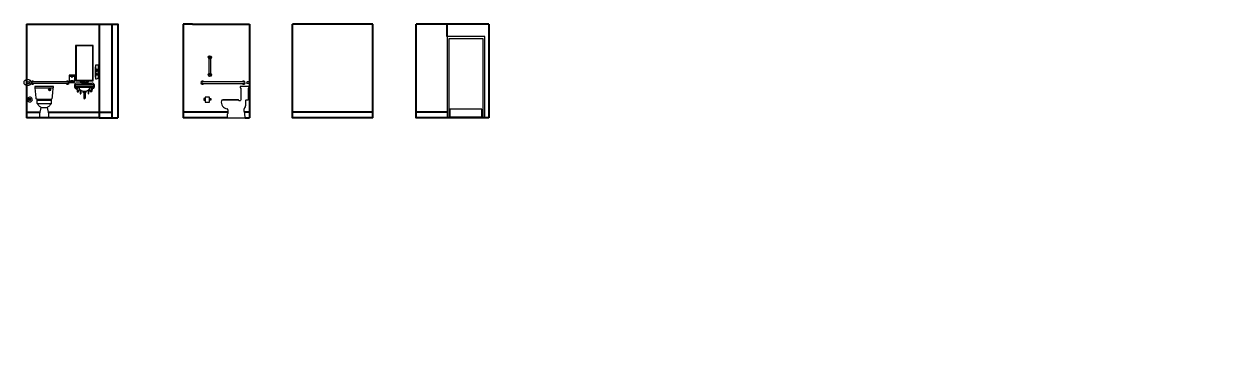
# Model space of a CAD drawing. Header units: metres. Extents: x 5753 to 5902, y 1792 to 1825.
# Drawn here: x 5825.86 to 5856.86, y 1794.27 to 1802.58 of the extents above; entities that cross this region are included whole.
import ezdxf

# ---------------------------------------------------------------- set-up
doc = ezdxf.new("R2010")
doc.units = ezdxf.units.M
doc.header["$LTSCALE"] = 0.02
doc.layers.add('Muebles EN', color=6, linetype='Continuous')
doc.layers.add('TE-Cubierta', color=3, linetype='Continuous')
doc.layers.add('paredes', color=5, linetype='Continuous', lineweight=40)

msp = doc.modelspace()

# ---------------------------------------------------------------- hatches: boundary and pattern name
at = {"layer": 'TE-Cubierta'}
h = msp.add_hatch(dxfattribs=at)
h.set_pattern_fill('ANGLE', color=8)
h.set_pattern_definition([(0, (0, 0), (0, 6.985), [5.08, -1.905]), (90, (0, 0), (-6.985, 4e-16), [5.08, -1.905])])
h.paths.add_polyline_path([(5856.858, 1794.32), (5848.503, 1794.32), (5848.503, 1794.27), (5856.858, 1794.27)])

# ---------------------------------------------------------------- linework, layer by layer
at = {"layer": 'Muebles EN'}
for points in [[(5837.742, 1800.162), (5837.742, 1802.262), (5836.772, 1802.262), (5836.772, 1800.162)], [(5836.822, 1800.162), (5836.822, 1802.212)], [(5836.822, 1802.212), (5837.692, 1802.212)], [(5837.692, 1802.212), (5837.692, 1800.162)], [(5827.699, 1801.481), (5827.694, 1801.479), (5827.693, 1801.476), (5827.692, 1801.212)], [(5827.779, 1801.521), (5827.699, 1801.521), (5827.699, 1801.178), (5827.705, 1801.173), (5827.731, 1801.172), (5827.754, 1801.18), (5827.758, 1801.183), (5827.762, 1801.177), (5827.765, 1801.179), (5827.762, 1801.184), (5827.772, 1801.19), (5827.772, 1801.195), (5827.792, 1801.204), (5827.793, 1801.516), (5827.784, 1801.521), (5827.779, 1801.521)], [(5827.792, 1801.209), (5827.779, 1801.209), (5827.779, 1801.521)], [(5830.633, 1801.27), (5830.633, 1801.725)], [(5830.67, 1801.725), (5830.67, 1801.271)], [(5827.02, 1801.226), (5827.025, 1801.074), (5827.025, 1801.072), (5827.161, 1801.072), (5827.166, 1801.225), (5827.164, 1801.267), (5827.021, 1801.267), (5827.02, 1801.226)], [(5827.166, 1801.226), (5827.02, 1801.226)], [(5827.164, 1801.249), (5827.145, 1801.246), (5827.126, 1801.244), (5827.093, 1801.243), (5827.061, 1801.244), (5827.021, 1801.246)], [(5827.73, 1801.413), (5827.73, 1801.363)], [(5827.73, 1801.251), (5827.73, 1801.301)], [(5827.743, 1801.363), (5827.743, 1801.413)], [(5827.743, 1801.251), (5827.743, 1801.301)], [(5825.931, 1801.112), (5825.927, 1801.112), (5825.927, 1801.029), (5825.93, 1801.03)], [(5825.932, 1801.09), (5825.979, 1801.09)], [(5825.932, 1801.052), (5825.98, 1801.052)], [(5826.983, 1801.09), (5826.983, 1801.09), (5826.074, 1801.09)], [(5826.074, 1801.053), (5826.983, 1801.053)], [(5826.198, 1800.647), (5826.184, 1800.647), (5826.174, 1800.654), (5826.171, 1800.661), (5826.17, 1800.668), (5826.17, 1800.678), (5826.146, 1800.937), (5826.609, 1800.937), (5826.618, 1800.937), (5826.617, 1800.964), (5826.615, 1800.971), (5826.611, 1800.974), (5826.607, 1800.975), (5826.146, 1800.975), (5826.14, 1800.972), (5826.138, 1800.968), (5826.137, 1800.963), (5826.138, 1800.959), (5826.138, 1800.939), (5826.138, 1800.937), (5826.146, 1800.937)], [(5826.557, 1800.647), (5826.557, 1800.532), (5826.556, 1800.526), (5826.548, 1800.521), (5826.207, 1800.521), (5826.201, 1800.523), (5826.198, 1800.529), (5826.197, 1800.534), (5826.198, 1800.537), (5826.198, 1800.647), (5826.557, 1800.646), (5826.571, 1800.647), (5826.577, 1800.652), (5826.583, 1800.659), (5826.585, 1800.667), (5826.586, 1800.679), (5826.588, 1800.694), (5826.591, 1800.737), (5826.597, 1800.803), (5826.609, 1800.937)], [(5827.065, 1801.072), (5827.065, 1801.081)], [(5827.085, 1801.072), (5827.085, 1801.064)], [(5827.099, 1801.072), (5827.099, 1801.064)], [(5827.121, 1801.072), (5827.121, 1801.082)], [(5827.161, 1801.015), (5827.163, 1800.953)], [(5827.162, 1800.982), (5827.667, 1800.982)], [(5827.182, 1801.02), (5827.168, 1801.035)], [(5827.182, 1801.02), (5827.648, 1801.02)], [(5827.648, 1800.945), (5827.182, 1800.945)], [(5827.346, 1801.058), (5827.213, 1801.058)], [(5827.218, 1800.919), (5827.224, 1800.844), (5827.225, 1800.84), (5827.227, 1800.837), (5827.26, 1800.837), (5827.265, 1800.843), (5827.288, 1800.901), (5827.288, 1800.902)], [(5827.282, 1800.939), (5827.299, 1800.939)], [(5827.308, 1800.885), (5827.308, 1800.787)], [(5827.32, 1800.877), (5827.32, 1800.788)], [(5827.348, 1801.047), (5827.345, 1801.031)], [(5827.375, 1801.047), (5827.346, 1801.047), (5827.346, 1801.061), (5827.35, 1801.068), (5827.35, 1801.07), (5827.351, 1801.082), (5827.35, 1801.087), (5827.348, 1801.089), (5827.349, 1801.094), (5827.37, 1801.084), (5827.37, 1801.07), (5827.372, 1801.066), (5827.375, 1801.06), (5827.375, 1801.047)], [(5827.37, 1801.082), (5827.351, 1801.082)], [(5827.455, 1800.855), (5827.45, 1800.824), (5827.448, 1800.82), (5827.445, 1800.818), (5827.443, 1800.818), (5827.385, 1800.818), (5827.381, 1800.82), (5827.379, 1800.824), (5827.374, 1800.855)], [(5827.375, 1801.058), (5827.386, 1801.058)], [(5827.403, 1801.099), (5827.396, 1801.02)], [(5827.427, 1801.1), (5827.423, 1801.089), (5827.422, 1801.082), (5827.419, 1801.079), (5827.411, 1801.079), (5827.408, 1801.083), (5827.403, 1801.099)], [(5827.427, 1801.1), (5827.427, 1801.1)], [(5827.427, 1801.099), (5827.429, 1801.02)], [(5827.454, 1801.058), (5827.443, 1801.058)], [(5827.454, 1801.047), (5827.483, 1801.047), (5827.483, 1801.061), (5827.48, 1801.068), (5827.479, 1801.07), (5827.478, 1801.082), (5827.479, 1801.087), (5827.481, 1801.089), (5827.48, 1801.094), (5827.459, 1801.084), (5827.459, 1801.07), (5827.457, 1801.066), (5827.454, 1801.06), (5827.454, 1801.047)], [(5827.459, 1801.082), (5827.478, 1801.082)], [(5827.481, 1801.047), (5827.485, 1801.031)], [(5827.483, 1801.058), (5827.616, 1801.058)], [(5827.509, 1800.876), (5827.51, 1800.789)], [(5827.523, 1800.885), (5827.523, 1800.791)], [(5827.63, 1800.919), (5827.613, 1800.919), (5827.606, 1800.844), (5827.603, 1800.839), (5827.6, 1800.838), (5827.572, 1800.838), (5827.568, 1800.839), (5827.566, 1800.842), (5827.542, 1800.901), (5827.556, 1800.918), (5827.559, 1800.924), (5827.558, 1800.931), (5827.554, 1800.936), (5827.55, 1800.939), (5827.533, 1800.939)], [(5827.648, 1801.02), (5827.662, 1801.035)], [(5827.667, 1801.019), (5827.667, 1800.957)], [(5831.522, 1801.088), (5831.522, 1801.088), (5830.463, 1801.088)], [(5830.463, 1801.05), (5831.522, 1801.05)], [(5831.657, 1800.974), (5831.43, 1800.974), (5831.43, 1800.941), (5831.446, 1800.926), (5831.446, 1800.624), (5831.443, 1800.613), (5831.439, 1800.608), (5831.433, 1800.602), (5831.428, 1800.6), (5831.423, 1800.599), (5831.417, 1800.599), (5831.411, 1800.601), (5831.407, 1800.602), (5831.402, 1800.606), (5831.398, 1800.61), (5831.396, 1800.615), (5831.393, 1800.62), (5831.388, 1800.625), (5831.384, 1800.628), (5831.381, 1800.629), (5831.377, 1800.63), (5831.373, 1800.63), (5830.985, 1800.629)], [(5831.657, 1800.974), (5831.657, 1800.941), (5831.642, 1800.926), (5831.642, 1800.618), (5831.586, 1800.618)], [(5831.665, 1801.088), (5831.615, 1801.088)], [(5831.666, 1801.049), (5831.617, 1801.049)], [(5831.666, 1801.109), (5831.674, 1801.109), (5831.674, 1801.027), (5831.668, 1801.027)], [(5831.682, 1801.109), (5831.674, 1801.109), (5831.674, 1801.027), (5831.68, 1801.027)], [(5825.935, 1800.667), (5825.935, 1800.617), (5825.923, 1800.617), (5825.923, 1800.667)], [(5825.935, 1800.667), (5825.923, 1800.667), (5825.923, 1800.667)], [(5826.557, 1800.625), (5826.555, 1800.63), (5826.553, 1800.631), (5826.549, 1800.632), (5826.206, 1800.632), (5826.201, 1800.63), (5826.199, 1800.627), (5826.198, 1800.624)], [(5826.557, 1800.618), (5826.198, 1800.618)], [(5826.557, 1800.602), (5826.555, 1800.606), (5826.55, 1800.609), (5826.549, 1800.609), (5826.204, 1800.609), (5826.201, 1800.608), (5826.199, 1800.605), (5826.198, 1800.602)], [(5826.207, 1800.521), (5826.215, 1800.507), (5826.221, 1800.499), (5826.227, 1800.491), (5826.24, 1800.477), (5826.252, 1800.465), (5826.268, 1800.452), (5826.284, 1800.442), (5826.301, 1800.433), (5826.455, 1800.433), (5826.489, 1800.268), (5826.489, 1800.162), (5826.267, 1800.162), (5826.267, 1800.268), (5826.301, 1800.433)], [(5826.548, 1800.521), (5826.542, 1800.511), (5826.537, 1800.502), (5826.53, 1800.494), (5826.523, 1800.485), (5826.514, 1800.475), (5826.506, 1800.467), (5826.495, 1800.458), (5826.483, 1800.449), (5826.465, 1800.438), (5826.455, 1800.433)], [(5826.557, 1800.625), (5826.557, 1800.624)], [(5827.396, 1800.818), (5827.396, 1800.673)], [(5827.434, 1800.818), (5827.434, 1800.673)], [(5831.395, 1800.615), (5830.957, 1800.615)], [(5831.573, 1800.607), (5831.573, 1800.473)], [(5831.117, 1800.37), (5831.11, 1800.277), (5831.096, 1800.261), (5831.096, 1800.162), (5831.557, 1800.162)], [(5831.541, 1800.312), (5831.534, 1800.326)]]:
    msp.add_lwpolyline(points, dxfattribs=at)
for points in [[(5827.642, 1802.03), (5827.188, 1802.03), (5827.188, 1801.121), (5827.642, 1801.121)], [(5827.63, 1802.018), (5827.201, 1802.018), (5827.201, 1801.133), (5827.63, 1801.133)], [(5826.552, 1800.899), (5826.51, 1800.899), (5826.51, 1800.874), (5826.552, 1800.874)], [(5827.128, 1801.116), (5827.056, 1801.116), (5827.056, 1801.088), (5827.128, 1801.088)], [(5827.261, 1800.869), (5827.225, 1800.869), (5827.225, 1800.843), (5827.261, 1800.843)], [(5827.419, 1801.093), (5827.41, 1801.093), (5827.41, 1801.091), (5827.419, 1801.091)], [(5827.603, 1800.869), (5827.566, 1800.869), (5827.566, 1800.843), (5827.603, 1800.843)], [(5825.94, 1800.629), (5825.935, 1800.629), (5825.935, 1800.654), (5825.94, 1800.654)], [(5826.029, 1800.654), (5825.94, 1800.654), (5825.94, 1800.629), (5826.029, 1800.629)], [(5830.53, 1800.665), (5830.496, 1800.665), (5830.496, 1800.614), (5830.53, 1800.614)], [(5830.515, 1800.626), (5830.53, 1800.626), (5830.53, 1800.653), (5830.515, 1800.653)], [(5830.524, 1800.648), (5830.518, 1800.648), (5830.518, 1800.643), (5830.524, 1800.643)], [(5830.524, 1800.637), (5830.518, 1800.637), (5830.518, 1800.63), (5830.524, 1800.63)], [(5830.643, 1800.695), (5830.53, 1800.695), (5830.53, 1800.569), (5830.643, 1800.569)], [(5830.643, 1800.665), (5830.679, 1800.665), (5830.679, 1800.614), (5830.643, 1800.614)], [(5830.643, 1800.653), (5830.659, 1800.653), (5830.659, 1800.639), (5830.643, 1800.639)], [(5830.659, 1800.639), (5830.643, 1800.639), (5830.643, 1800.625), (5830.659, 1800.625)], [(5830.656, 1800.648), (5830.65, 1800.648), (5830.65, 1800.642), (5830.656, 1800.642)], [(5830.656, 1800.637), (5830.65, 1800.637), (5830.65, 1800.63), (5830.656, 1800.63)], [(5837.667, 1800.389), (5836.843, 1800.389), (5836.843, 1800.191), (5837.667, 1800.191)]]:
    msp.add_lwpolyline(points, close=True, dxfattribs=at)
for centre, radius in [((5830.652, 1801.725), 0.0414), ((5830.652, 1801.725), 0.0187), ((5825.944, 1801.074), 0.0863), ((5830.652, 1801.27), 0.0414), ((5830.652, 1801.27), 0.0187), ((5827.244, 1800.856), 0.00658), ((5827.585, 1800.856), 0.00658)]:
    msp.add_circle(centre, radius, dxfattribs=at)
for centre, radius, start, end in [((5827.736, 1801.41), 0.00722, 24.7328, 155.2672), ((5827.736, 1801.367), 0.00733, 206.5254, 333.4746), ((5827.736, 1801.299), 0.00678, 14.597, 165.403), ((5825.52, 1801.076), 0.413, 353.6202, 4.9346), ((5825.979, 1801.071), 0.0191, 269.0327, 90), ((5826.074, 1801.071), 0.0409, 27.1806, 332.8412), ((5826.074, 1801.071), 0.0187, 90, 270), ((5826.982, 1801.071), 0.0409, 207.1588, 152.8194), ((5826.982, 1801.071), 0.0187, 268.4387, 88.4387), ((5827.092, 1801.119), 0.0472, 220.5742, 319.4258), ((5827.206, 1801.014), 0.0446, 81.1419, 178.5392), ((5827.205, 1800.96), 0.0424, 188.9168, 288.4035), ((5827.241, 1800.982), 0.0702, 147.4805, 212.525), ((5827.144, 1800.94), 0.097, 322.7401, 2.7987), ((5827.282, 1800.926), 0.0121, 87.9656, 221.0488), ((5827.415, 1801.035), 0.184, 219.2109, 313.439), ((5827.307, 1801.094), 0.00339, 78.2799, 266.8287), ((5827.33, 1801.16), 0.0731, 252.0379, 284.5225), ((5827.327, 1801.035), 0.0654, 48.7168, 107.2937), ((5827.356, 1801.018), 0.0182, 90.9101, 170.7364), ((5827.327, 1801.106), 0.0764, 292.152, 347.5445), ((5827.415, 1801.097), 0.0123, 10.3527, 169.6473), ((5827.414, 1801.121), 0.024, 241.2907, 300.3973), ((5827.502, 1801.106), 0.0765, 191.3006, 247.2121), ((5827.502, 1801.035), 0.0654, 72.7063, 131.2832), ((5827.472, 1801.018), 0.0182, 9.2573, 89.0848), ((5827.5, 1801.16), 0.0731, 255.4775, 287.9621), ((5827.521, 1801.094), 0.0034, 283.4328, 91.4586), ((5827.703, 1800.943), 0.116, 179.0792, 215.2959), ((5827.622, 1801.013), 0.0457, 7.4024, 96.8023), ((5827.629, 1800.957), 0.0379, 270.7949, 359.9951), ((5827.589, 1800.982), 0.0702, 327.4805, 32.525), ((5830.462, 1801.069), 0.0409, 27.1806, 332.8412), ((5830.463, 1801.069), 0.0187, 90, 270), ((5831.522, 1801.069), 0.0409, 207.1588, 152.8194), ((5831.522, 1801.069), 0.0187, 268.4387, 88.4387), ((5831.617, 1801.069), 0.0192, 96.7226, 269.9304), ((5832.082, 1801.078), 0.417, 175.8203, 187.022), ((5831.266, 1801.078), 0.417, 352.978, 4.1797), ((5826.01, 1800.635), 0.0631, 185.9736, 162.7833), ((5826.011, 1800.637), 0.0203, 203.6981, 336.3019), ((5827.314, 1800.787), 0.00606, 179.8748, 4.2664), ((5827.415, 1800.674), 0.0192, 181.5397, 356.9585), ((5827.517, 1800.788), 0.00693, 168.3601, 23.9727), ((5831.119, 1800.568), 0.174, 170.1393, 262.0911), ((5830.985, 1800.591), 0.0379, 89.2954, 170.4935), ((5831.584, 1800.607), 0.0112, 79.9169, 183.0712), ((5831.091, 1800.37), 0.0257, 360, 80.9673), ((5831.615, 1800.36), 0.0874, 135.861, 203.0745), ((5831.171, 1800.197), 0.388, 354.8469, 17.1527), ((5831.497, 1800.473), 0.0762, 316.6534, 0.0055)]:
    msp.add_arc(centre, radius, start, end, dxfattribs=at)
at = {"layer": 'Muebles EN', "extrusion": (0, 0, -1)}
msp.add_ellipse((5827.093, 1801.215), major_axis=(0.0117, 0), ratio=0.367877, dxfattribs=at)
msp.add_ellipse((5826.51, 1800.888), major_axis=(0.0021, 0.0266), ratio=0.724505, start_param=2.086472, end_param=7.380197, dxfattribs=at)
at = {"layer": 'paredes'}
for points in [[(5825.923, 1802.585), (5827.793, 1802.585), (5827.793, 1800.162)], [(5825.923, 1802.585), (5825.923, 1800.162)], [(5827.793, 1802.585), (5828.123, 1802.585), (5828.123, 1800.162)], [(5828.123, 1802.585), (5828.273, 1802.585), (5828.273, 1800.162)], [(5830.204, 1802.585), (5829.964, 1802.585)], [(5829.964, 1802.585), (5829.964, 1800.162)], [(5830.204, 1802.585), (5831.674, 1802.585)], [(5831.674, 1802.583), (5831.674, 1802.585)], [(5831.674, 1802.583), (5831.674, 1800.162)], [(5831.674, 1802.583), (5831.674, 1800.162)], [(5834.855, 1800.162), (5832.785, 1800.162), (5832.785, 1802.585)], [(5834.855, 1802.585), (5832.785, 1802.585)], [(5834.855, 1800.162), (5834.855, 1802.585)], [(5837.842, 1800.162), (5835.972, 1800.162), (5835.972, 1802.585)], [(5837.842, 1802.585), (5835.972, 1802.585)], [(5836.772, 1802.262), (5836.772, 1802.585)], [(5837.842, 1802.585), (5837.842, 1800.162)], [(5837.842, 1802.585), (5837.842, 1800.162)], [(5825.923, 1800.312), (5826.276, 1800.312)], [(5826.48, 1800.312), (5827.793, 1800.312)], [(5827.793, 1800.312), (5828.123, 1800.312)], [(5831.112, 1800.312), (5829.964, 1800.312)], [(5831.674, 1800.312), (5831.541, 1800.312)], [(5834.855, 1800.312), (5832.785, 1800.312)], [(5836.772, 1800.312), (5835.972, 1800.312)], [(5827.793, 1800.162), (5825.923, 1800.162)], [(5827.793, 1800.162), (5828.123, 1800.162)], [(5828.123, 1800.162), (5828.273, 1800.162)], [(5830.204, 1800.162), (5829.964, 1800.162)], [(5831.096, 1800.162), (5830.204, 1800.162)], [(5831.557, 1800.162), (5831.674, 1800.162)]]:
    msp.add_lwpolyline(points, dxfattribs=at)

doc.saveas('drawing.dxf')
